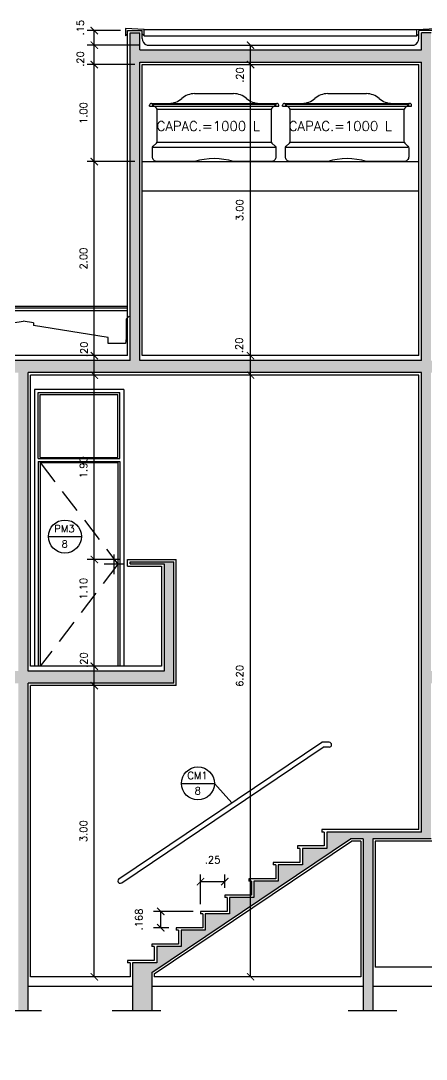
# Model space of a CAD drawing. Header units: millimetres. Extents: x 128 to 761, y 122 to 191.
# Drawn here: x 357.58 to 361.76, y 123.33 to 134.03 of the extents above; entities that cross this region are included whole.
import ezdxf

# ---------------------------------------------------------------- set-up
doc = ezdxf.new("R2010")
doc.units = ezdxf.units.MM
doc.linetypes.add('HIDDEN', pattern=[0.375, 0.25, -0.125])
for name, color, linetype in [('ALV', 5, 'Continuous'), ('CAIX', 2, 'Continuous'), ('CAIXN', 7, 'Continuous'), ('COTAS', 1, 'Continuous'), ('LPROJ', 7, 'HIDDEN'), ('LVISTA', 1, 'Continuous'), ('LVISTA02', 1, 'Continuous'), ('NOTAS', 2, 'Continuous'), ('PEÇAS', 7, 'Continuous'), ('REVEST', 2, 'Continuous'), ('SOLID', 8, 'Continuous')]:
    doc.layers.add(name, color=color, linetype=linetype)
doc.styles.add('60-50', font='romans.shx', dxfattribs={"height": 0.075})
doc.styles.add('80-50', font='romans.shx', dxfattribs={"height": 0.1})
doc.dimstyles.new('50', dxfattribs={"dimtxt": 0.1, "dimasz": 2.5, "dimexe": 1.25, "dimexo": 0.625, "dimgap": 0.075, "dimtad": 1, "dimzin": 0, "dimdsep": 46, "dimtxsty": '60-50', "dimcen": 2.5, "dimclrt": 3, "dimadec": 0, "dimazin": 0, "dimtfac": 1, "dimtmove": 0, "dimatfit": 3, "dimfxl": 1, "dimarcsym": 0})

# ---------------------------------------------------------------- blocks, each defined once
blk = doc.blocks.new('_ARCHTICK')
at = {"color": 0, "linetype": 'ByBlock', "const_width": 0.15}
blk.add_lwpolyline([(-0.5, -0.5), (0.5, 0.5)], dxfattribs=at)
blk = doc.blocks.new('*D352')
at = {"layer": 'COTAS', "color": 0, "lineweight": -2}
blk.add_line((358.339, 124.175), (358.339, 127.175), dxfattribs=at)
at = {"layer": 'DEFPOINTS', "color": 0}
for p in [(358.339, 127.175), (358.339, 127.175), (358.339, 124.175)]:
    blk.add_point(p, dxfattribs=at)
at = {"layer": 'COTAS', "color": 0, "lineweight": -2, "xscale": 0.075, "yscale": 0.075, "zscale": 0.075}
for p, rotation in [((358.339, 127.175), 90), ((358.339, 124.175), 270)]:
    blk.add_blockref('_ARCHTICK', p, dxfattribs=dict(at, rotation=rotation))
at = {"layer": 'COTAS', "color": 3, "insert": (358.227, 125.675), "char_height": 0.075, "attachment_point": 5, "rotation": 90, "style": '60-50'}
blk.add_mtext('3.00', dxfattribs=at)
blk = doc.blocks.new('*D353')
at = {"layer": 'COTAS', "color": 0, "lineweight": -2}
blk.add_line((358.339, 127.175), (358.339, 127.375), dxfattribs=at)
at = {"layer": 'DEFPOINTS', "color": 0}
for p in [(358.339, 127.375), (358.339, 127.375), (358.339, 127.175)]:
    blk.add_point(p, dxfattribs=at)
at = {"layer": 'COTAS', "color": 0, "lineweight": -2, "xscale": 0.075, "yscale": 0.075, "zscale": 0.075}
for p, rotation in [((358.339, 127.375), 90), ((358.339, 127.175), 270)]:
    blk.add_blockref('_ARCHTICK', p, dxfattribs=dict(at, rotation=rotation))
at = {"layer": 'COTAS', "color": 3, "insert": (358.23, 127.438), "char_height": 0.075, "attachment_point": 5, "rotation": 90, "style": '60-50'}
blk.add_mtext('.20', dxfattribs=at)
blk = doc.blocks.new('*D354')
at = {"layer": 'COTAS', "color": 0, "lineweight": -2}
for p, q in [((358.607, 128.475), (358.264, 128.475)), ((358.339, 127.375), (358.339, 128.475))]:
    blk.add_line(p, q, dxfattribs=at)
at = {"layer": 'DEFPOINTS', "color": 0}
for p in [(358.339, 128.475), (358.682, 128.475), (358.339, 127.375)]:
    blk.add_point(p, dxfattribs=at)
at = {"layer": 'COTAS', "color": 0, "lineweight": -2, "xscale": 0.075, "yscale": 0.075, "zscale": 0.075}
for p, rotation in [((358.339, 128.475), 90), ((358.339, 127.375), 270)]:
    blk.add_blockref('_ARCHTICK', p, dxfattribs=dict(at, rotation=rotation))
at = {"layer": 'COTAS', "color": 3, "insert": (358.227, 128.174), "char_height": 0.075, "attachment_point": 5, "rotation": 90, "style": '60-50'}
blk.add_mtext('1.10', dxfattribs=at)
blk = doc.blocks.new('*D355')
at = {"layer": 'COTAS', "color": 0, "lineweight": -2}
for p, q in [((359.357, 124.849), (358.948, 124.849)), ((359.023, 124.68), (359.023, 124.849)), ((359.107, 124.68), (358.948, 124.68))]:
    blk.add_line(p, q, dxfattribs=at)
at = {"layer": 'DEFPOINTS', "color": 0}
for p in [(359.023, 124.849), (359.432, 124.849), (359.182, 124.68)]:
    blk.add_point(p, dxfattribs=at)
at = {"layer": 'COTAS', "color": 0, "lineweight": -2, "xscale": 0.075, "yscale": 0.075, "zscale": 0.075}
for p, rotation in [((359.023, 124.849), 90), ((359.023, 124.68), 270)]:
    blk.add_blockref('_ARCHTICK', p, dxfattribs=dict(at, rotation=rotation))
at = {"layer": 'COTAS', "color": 3, "insert": (358.798, 124.765), "char_height": 0.075, "attachment_point": 5, "rotation": 90, "style": '60-50'}
blk.add_mtext('.168', dxfattribs=at)
blk = doc.blocks.new('*D356')
at = {"layer": 'COTAS', "color": 0, "lineweight": -2}
for p, q in [((359.432, 124.924), (359.432, 125.23)), ((359.682, 125.092), (359.682, 125.23)), ((359.432, 125.155), (359.682, 125.155))]:
    blk.add_line(p, q, dxfattribs=at)
at = {"layer": 'DEFPOINTS', "color": 0}
for p in [(359.682, 125.155), (359.682, 125.017), (359.432, 124.849)]:
    blk.add_point(p, dxfattribs=at)
at = {"layer": 'COTAS', "color": 0, "lineweight": -2, "xscale": 0.075, "yscale": 0.075, "zscale": 0.075, "rotation": 180}
blk.add_blockref('_ARCHTICK', (359.432, 125.155), dxfattribs=at)
at = {"layer": 'COTAS', "color": 0, "lineweight": -2, "xscale": 0.075, "yscale": 0.075, "zscale": 0.075}
blk.add_blockref('_ARCHTICK', (359.682, 125.155), dxfattribs=at)
at = {"layer": 'COTAS', "color": 3, "insert": (359.557, 125.38), "char_height": 0.075, "attachment_point": 5, "style": '60-50'}
blk.add_mtext('.25', dxfattribs=at)
blk = doc.blocks.new('*D357')
at = {"layer": 'COTAS', "color": 0, "lineweight": -2}
blk.add_line((358.339, 128.475), (358.339, 130.375), dxfattribs=at)
at = {"layer": 'DEFPOINTS', "color": 0}
for p in [(358.339, 130.375), (358.339, 130.375), (358.339, 128.475)]:
    blk.add_point(p, dxfattribs=at)
at = {"layer": 'COTAS', "color": 0, "lineweight": -2, "xscale": 0.075, "yscale": 0.075, "zscale": 0.075}
for p, rotation in [((358.339, 130.375), 90), ((358.339, 128.475), 270)]:
    blk.add_blockref('_ARCHTICK', p, dxfattribs=dict(at, rotation=rotation))
at = {"layer": 'COTAS', "color": 3, "insert": (358.227, 129.425), "char_height": 0.075, "attachment_point": 5, "rotation": 90, "style": '60-50'}
blk.add_mtext('1.90', dxfattribs=at)
blk = doc.blocks.new('*D358')
at = {"layer": 'COTAS', "color": 0, "lineweight": -2}
blk.add_line((358.339, 130.375), (358.339, 130.575), dxfattribs=at)
at = {"layer": 'DEFPOINTS', "color": 0}
for p in [(358.339, 130.575), (358.339, 130.575), (358.339, 130.375)]:
    blk.add_point(p, dxfattribs=at)
at = {"layer": 'COTAS', "color": 0, "lineweight": -2, "xscale": 0.075, "yscale": 0.075, "zscale": 0.075}
for p, rotation in [((358.339, 130.575), 90), ((358.339, 130.375), 270)]:
    blk.add_blockref('_ARCHTICK', p, dxfattribs=dict(at, rotation=rotation))
at = {"layer": 'COTAS', "color": 3, "insert": (358.233, 130.64), "char_height": 0.075, "attachment_point": 5, "rotation": 90, "style": '60-50'}
blk.add_mtext('.20', dxfattribs=at)
blk = doc.blocks.new('*D359')
at = {"layer": 'COTAS', "color": 0, "lineweight": -2}
for p, q in [((358.757, 132.575), (358.264, 132.575)), ((358.339, 130.575), (358.339, 132.575))]:
    blk.add_line(p, q, dxfattribs=at)
at = {"layer": 'DEFPOINTS', "color": 0}
for p in [(358.339, 132.575), (358.832, 132.575), (358.339, 130.575)]:
    blk.add_point(p, dxfattribs=at)
at = {"layer": 'COTAS', "color": 0, "lineweight": -2, "xscale": 0.075, "yscale": 0.075, "zscale": 0.075}
for p, rotation in [((358.339, 132.575), 90), ((358.339, 130.575), 270)]:
    blk.add_blockref('_ARCHTICK', p, dxfattribs=dict(at, rotation=rotation))
at = {"layer": 'COTAS', "color": 3, "insert": (358.227, 131.575), "char_height": 0.075, "attachment_point": 5, "rotation": 90, "style": '60-50'}
blk.add_mtext('2.00', dxfattribs=at)
blk = doc.blocks.new('*D360')
at = {"layer": 'COTAS', "color": 0, "lineweight": -2}
for p, q in [((358.757, 133.575), (358.264, 133.575)), ((358.339, 132.575), (358.339, 133.575))]:
    blk.add_line(p, q, dxfattribs=at)
at = {"layer": 'DEFPOINTS', "color": 0}
for p in [(358.339, 133.575), (358.832, 133.575), (358.832, 132.575)]:
    blk.add_point(p, dxfattribs=at)
at = {"layer": 'COTAS', "color": 0, "lineweight": -2, "xscale": 0.075, "yscale": 0.075, "zscale": 0.075}
for p, rotation in [((358.339, 133.575), 90), ((358.339, 132.575), 270)]:
    blk.add_blockref('_ARCHTICK', p, dxfattribs=dict(at, rotation=rotation))
at = {"layer": 'COTAS', "color": 3, "insert": (358.227, 133.075), "char_height": 0.075, "attachment_point": 5, "rotation": 90, "style": '60-50'}
blk.add_mtext('1.00', dxfattribs=at)
blk = doc.blocks.new('*D361')
at = {"layer": 'COTAS', "color": 0, "lineweight": -2}
for p, q in [((358.807, 133.775), (358.264, 133.775)), ((358.339, 133.575), (358.339, 133.775))]:
    blk.add_line(p, q, dxfattribs=at)
at = {"layer": 'DEFPOINTS', "color": 0}
for p in [(358.339, 133.775), (358.882, 133.775), (358.832, 133.575)]:
    blk.add_point(p, dxfattribs=at)
at = {"layer": 'COTAS', "color": 0, "lineweight": -2, "xscale": 0.075, "yscale": 0.075, "zscale": 0.075}
for p, rotation in [((358.339, 133.775), 90), ((358.339, 133.575), 270)]:
    blk.add_blockref('_ARCHTICK', p, dxfattribs=dict(at, rotation=rotation))
at = {"layer": 'COTAS', "color": 3, "insert": (358.195, 133.632), "char_height": 0.075, "attachment_point": 5, "rotation": 90, "style": '60-50'}
blk.add_mtext('.20', dxfattribs=at)
blk = doc.blocks.new('*D362')
at = {"layer": 'COTAS', "color": 0, "lineweight": -2}
for p, q in [((358.607, 133.925), (358.264, 133.925)), ((358.339, 133.775), (358.339, 133.925))]:
    blk.add_line(p, q, dxfattribs=at)
at = {"layer": 'DEFPOINTS', "color": 0}
for p in [(358.339, 133.925), (358.682, 133.925), (358.882, 133.775)]:
    blk.add_point(p, dxfattribs=at)
at = {"layer": 'COTAS', "color": 0, "lineweight": -2, "xscale": 0.075, "yscale": 0.075, "zscale": 0.075}
for p, rotation in [((358.339, 133.925), 90), ((358.339, 133.775), 270)]:
    blk.add_blockref('_ARCHTICK', p, dxfattribs=dict(at, rotation=rotation))
at = {"layer": 'COTAS', "color": 3, "insert": (358.195, 133.955), "char_height": 0.075, "attachment_point": 5, "rotation": 90, "style": '60-50'}
blk.add_mtext('.15', dxfattribs=at)
blk = doc.blocks.new('*D363')
at = {"layer": 'COTAS', "color": 0, "lineweight": -2}
blk.add_line((359.948, 124.175), (359.948, 130.375), dxfattribs=at)
at = {"layer": 'DEFPOINTS', "color": 0}
for p in [(359.948, 130.375), (359.948, 130.375), (359.948, 124.175)]:
    blk.add_point(p, dxfattribs=at)
at = {"layer": 'COTAS', "color": 0, "lineweight": -2, "xscale": 0.075, "yscale": 0.075, "zscale": 0.075}
for p, rotation in [((359.948, 130.375), 90), ((359.948, 124.175), 270)]:
    blk.add_blockref('_ARCHTICK', p, dxfattribs=dict(at, rotation=rotation))
at = {"layer": 'COTAS', "color": 3, "insert": (359.836, 127.275), "char_height": 0.075, "attachment_point": 5, "rotation": 90, "style": '60-50'}
blk.add_mtext('6.20', dxfattribs=at)
blk = doc.blocks.new('*D364')
at = {"layer": 'COTAS', "color": 0, "lineweight": -2}
blk.add_line((359.948, 130.375), (359.948, 130.575), dxfattribs=at)
at = {"layer": 'DEFPOINTS', "color": 0}
for p in [(359.948, 130.575), (359.948, 130.575), (359.948, 130.375)]:
    blk.add_point(p, dxfattribs=at)
at = {"layer": 'COTAS', "color": 0, "lineweight": -2, "xscale": 0.075, "yscale": 0.075, "zscale": 0.075}
for p, rotation in [((359.948, 130.575), 90), ((359.948, 130.375), 270)]:
    blk.add_blockref('_ARCHTICK', p, dxfattribs=dict(at, rotation=rotation))
at = {"layer": 'COTAS', "color": 3, "insert": (359.831, 130.681), "char_height": 0.075, "attachment_point": 5, "rotation": 90, "style": '60-50'}
blk.add_mtext('.20', dxfattribs=at)
blk = doc.blocks.new('*D365')
at = {"layer": 'COTAS', "color": 0, "lineweight": -2}
blk.add_line((359.948, 130.575), (359.948, 133.575), dxfattribs=at)
at = {"layer": 'DEFPOINTS', "color": 0}
for p in [(359.948, 133.575), (359.948, 133.575), (359.948, 130.575)]:
    blk.add_point(p, dxfattribs=at)
at = {"layer": 'COTAS', "color": 0, "lineweight": -2, "xscale": 0.075, "yscale": 0.075, "zscale": 0.075}
for p, rotation in [((359.948, 133.575), 90), ((359.948, 130.575), 270)]:
    blk.add_blockref('_ARCHTICK', p, dxfattribs=dict(at, rotation=rotation))
at = {"layer": 'COTAS', "color": 3, "insert": (359.836, 132.075), "char_height": 0.075, "attachment_point": 5, "rotation": 90, "style": '60-50'}
blk.add_mtext('3.00', dxfattribs=at)
blk = doc.blocks.new('*D366')
at = {"layer": 'COTAS', "color": 0, "lineweight": -2}
blk.add_line((359.948, 133.575), (359.948, 133.775), dxfattribs=at)
at = {"layer": 'DEFPOINTS', "color": 0}
for p in [(359.948, 133.775), (359.948, 133.775), (359.948, 133.575)]:
    blk.add_point(p, dxfattribs=at)
at = {"layer": 'COTAS', "color": 0, "lineweight": -2, "xscale": 0.075, "yscale": 0.075, "zscale": 0.075}
for p, rotation in [((359.948, 133.775), 90), ((359.948, 133.575), 270)]:
    blk.add_blockref('_ARCHTICK', p, dxfattribs=dict(at, rotation=rotation))
at = {"layer": 'COTAS', "color": 3, "insert": (359.838, 133.467), "char_height": 0.075, "attachment_point": 5, "rotation": 90, "style": '60-50'}
blk.add_mtext('.20', dxfattribs=at)

msp = doc.modelspace()

# ---------------------------------------------------------------- hatches: boundary and pattern name
at = {"layer": 'SOLID'}
h = msp.add_hatch(color=256, dxfattribs=at)
h.paths.add_polyline_path([(349.8569, 133.1502), (349.7569, 133.1502), (349.7569, 132.8252), (348.2569, 132.8252), (348.2569, 133.1502), (348.1569, 133.1502), (348.1569, 130.5252), (347.1569, 130.5252), (347.1569, 130.4002), (348.1569, 130.4002), (348.1569, 123.3252), (349.8569, 123.3252), (349.8569, 129.5502), (355.7569, 129.5502), (355.7569, 127.0502), (355.8569, 127.0502), (355.8569, 127.2002), (357.5569, 127.2002), (357.5569, 123.8252), (357.6569, 123.8252), (357.6569, 127.2002), (359.1569, 127.2002), (359.1569, 128.4502), (358.7069, 128.4502), (358.7069, 128.4302), (359.0569, 128.4302), (359.0569, 127.3252), (357.6569, 127.3252), (357.6569, 130.4002), (361.7069, 130.4002), (361.7069, 125.666), (360.7319, 125.666), (360.7319, 125.4975), (360.4819, 125.4975), (360.4819, 125.3291), (360.2319, 125.3291), (360.2319, 125.1607), (359.9819, 125.1607), (359.9819, 124.9923), (359.7319, 124.9923), (359.7319, 124.8238), (359.4819, 124.8238), (359.4819, 124.6554), (359.2319, 124.6554), (359.2319, 124.487), (358.9819, 124.487), (358.9819, 124.3186), (358.7319, 124.3186), (358.7319, 123.8252), (358.9319, 123.8252), (358.9319, 124.2173), (360.9782, 125.596), (361.1069, 125.596), (361.1069, 123.8252), (361.2069, 123.8252), (361.2069, 125.596), (361.8069, 125.596), (361.8069, 127.2002), (365.6569, 127.2002), (365.6569, 127.0402), (365.7569, 127.0402), (365.7569, 127.2002), (366.8069, 127.2002), (366.8069, 127.0402), (367.0069, 127.0402), (367.0069, 129.4602), (366.8069, 129.4602), (366.8069, 127.3252), (361.8069, 127.3252), (361.8069, 130.4002), (366.8069, 130.4002), (366.8069, 130.2402), (367.0069, 130.2402), (367.0069, 130.9002), (366.9069, 130.9002), (366.9069, 130.5252), (361.8069, 130.5252), (361.8069, 133.9002), (361.7069, 133.9002), (361.7069, 133.7252), (358.8069, 133.7252), (358.8069, 133.9002), (358.7069, 133.9002), (358.7069, 130.5252), (355.8569, 130.5252), (355.8569, 130.9002), (355.7569, 130.9002), (355.7569, 129.6752), (349.8569, 129.6752)])
h.paths.add_polyline_path([(348.2569, 130.4002), (348.7969, 130.4002), (348.7969, 130.5252), (348.2569, 130.5252), (348.2569, 132.7002), (349.7569, 132.7002), (349.7569, 130.5252), (349.0669, 130.5252), (349.0669, 130.4002), (349.7569, 130.4002), (349.7569, 123.4252), (348.2569, 123.4252)], flags=16)
h.paths.add_polyline_path([(355.8569, 130.4002), (357.5569, 130.4002), (357.5569, 127.3252), (355.8569, 127.3252)], flags=16)
h.paths.add_polyline_path([(358.8069, 130.5252), (358.8069, 133.6002), (361.7069, 133.6002), (361.7069, 130.5252)], flags=16)
h.paths.add_polyline_path([(367.0069, 126.2502), (366.8069, 126.2502), (366.8069, 123.8252), (367.0069, 123.8252)], flags=17)
h.paths.add_polyline_path([(370.0294, 126.0752), (369.8672, 126.0752), (369.8672, 123.8252), (370.0294, 123.8252)])

# ---------------------------------------------------------------- linework, layer by layer
at = {"layer": 'ALV'}
for p, q in [((358.7069, 130.5252), (358.7069, 133.9002)), ((358.7069, 133.9002), (358.8069, 133.9002)), ((358.8069, 133.7252), (358.8069, 133.9002)), ((361.7069, 133.7252), (361.7069, 133.9002)), ((361.8069, 133.9002), (361.7069, 133.9002)), ((358.8069, 133.7252), (361.7069, 133.7252)), ((358.8069, 130.5252), (358.8069, 133.6002)), ((358.8069, 133.6002), (361.7069, 133.6002)), ((361.7069, 130.5252), (361.7069, 133.6002)), ((358.7069, 130.5252), (355.8569, 130.5252)), ((361.7069, 130.5252), (358.8069, 130.5252)), ((357.6569, 127.3252), (357.6569, 130.4002)), ((361.7069, 130.4002), (357.6569, 130.4002)), ((361.7069, 125.666), (361.7069, 130.4002)), ((358.7069, 128.4502), (359.1569, 128.4502)), ((358.7069, 128.4302), (358.7069, 128.4502)), ((358.7069, 128.4302), (359.0569, 128.4302)), ((359.0569, 128.4302), (359.0569, 127.3252)), ((359.1569, 127.2002), (359.1569, 128.4502)), ((359.0569, 127.3252), (357.6569, 127.3252)), ((357.6569, 123.8252), (357.6569, 127.2002)), ((359.1569, 127.2002), (357.6569, 127.2002)), ((361.7069, 125.666), (360.7319, 125.666)), ((360.7319, 125.666), (360.7319, 125.4975)), ((358.9319, 124.2173), (360.9782, 125.596)), ((361.1069, 125.596), (360.9782, 125.596)), ((361.1069, 125.596), (361.1069, 123.8252)), ((361.8069, 125.596), (361.2069, 125.596)), ((361.2069, 125.596), (361.2069, 123.8252)), ((360.7319, 125.4975), (360.4819, 125.4975)), ((360.4819, 125.4975), (360.4819, 125.3291)), ((360.4819, 125.3291), (360.2319, 125.3291)), ((360.2319, 125.3291), (360.2319, 125.1607)), ((360.2319, 125.1607), (359.9819, 125.1607)), ((359.9819, 125.1607), (359.9819, 124.9923)), ((359.9819, 124.9923), (359.7319, 124.9923)), ((359.7319, 124.9923), (359.7319, 124.8238)), ((359.7319, 124.8238), (359.4819, 124.8238)), ((359.4819, 124.8238), (359.4819, 124.6554)), ((359.4819, 124.6554), (359.2319, 124.6554)), ((359.2319, 124.6554), (359.2319, 124.487)), ((359.2319, 124.487), (358.9819, 124.487)), ((358.9819, 124.487), (358.9819, 124.3186)), ((358.9819, 124.3186), (358.7319, 124.3186)), ((358.7319, 124.3186), (358.7319, 123.8252)), ((358.9319, 124.2173), (358.9319, 123.8252))]:
    msp.add_line(p, q, dxfattribs=at)
at = {"layer": 'CAIX'}
for p, q in [((358.5929, 125.1836), (360.6819, 126.591)), ((358.6208, 125.1422), (360.6971, 126.541)), ((360.7569, 126.591), (360.6819, 126.591)), ((360.7569, 126.541), (360.6971, 126.541))]:
    msp.add_line(p, q, dxfattribs=at)
for points in [[(358.8319, 133.8902), (358.8519, 133.8702), (358.8519, 133.9352), (358.6619, 133.9452), (358.6619, 133.8702), (358.6819, 133.8902)], [(361.6819, 133.8902), (361.6619, 133.8702), (361.6619, 133.9352), (361.8519, 133.9452), (361.8519, 133.8702), (361.8319, 133.8902)], [(358.6979, 130.9825), (358.6679, 130.9525), (358.6679, 130.7506), (358.6603, 130.7012)]]:
    msp.add_lwpolyline(points, dxfattribs=at)
for centre, start, end in [((360.7569, 126.566), 270, 90), ((358.6069, 125.1629), 123.96753, 303.96753)]:
    msp.add_arc(centre, 0.025, start, end, dxfattribs=at)
at = {"layer": 'CAIXN', "color": 8, "ltscale": 0.5}
for p, q in [((357.8666, 128.7114), (358.2066, 128.7114)), ((359.2364, 126.1678), (359.5764, 126.1678)), ((359.5764, 126.1678), (359.7564, 125.9675))]:
    msp.add_line(p, q, dxfattribs=at)
for centre in [(358.0366, 128.7114), (359.4064, 126.1678)]:
    msp.add_circle(centre, 0.17, dxfattribs=at)
at = {"layer": 'LPROJ'}
for p, q in [((357.7819, 129.4752), (358.5819, 128.4252)), ((358.5819, 128.4252), (357.7819, 127.3752))]:
    msp.add_line(p, q, dxfattribs=at)
at = {"layer": 'LVISTA'}
for p, q in [((358.8319, 132.5752), (361.6819, 132.5752)), ((358.8319, 132.2752), (361.6819, 132.2752)), ((357.2569, 131.0848), (358.6819, 131.0848)), ((357.2569, 131.0676), (358.6819, 131.0676)), ((357.2569, 131.0401), (358.6819, 131.0401))]:
    msp.add_line(p, q, dxfattribs=at)
at = {"layer": 'LVISTA', "color": 2}
msp.add_line((358.6603, 130.7012), (358.4819, 130.7012), dxfattribs=at)
at = {"layer": 'LVISTA02'}
for p, q in [((358.8519, 133.9352), (361.6619, 133.9352)), ((358.8519, 133.8702), (361.6619, 133.8702)), ((357.7219, 130.2252), (357.7219, 127.3752)), ((358.6419, 130.2252), (357.7219, 130.2252)), ((357.7619, 129.5152), (357.7619, 130.1952)), ((357.7619, 130.1952), (358.6019, 130.1952)), ((357.7819, 129.5252), (357.7819, 130.1752)), ((357.7819, 130.1752), (358.5819, 130.1752)), ((358.5819, 129.5252), (358.5819, 130.1752)), ((358.6019, 129.5152), (358.6019, 130.1952)), ((358.6419, 130.2252), (358.6419, 127.3752)), ((357.7619, 129.5152), (358.6019, 129.5152)), ((357.7619, 129.4852), (357.7619, 127.3752)), ((357.7619, 129.4852), (358.6019, 129.4852)), ((357.7819, 129.5252), (358.5819, 129.5252)), ((358.6019, 129.4852), (358.6019, 127.3752)), ((357.7819, 129.4752), (357.7819, 127.3752)), ((357.7819, 129.4752), (358.5819, 129.4752)), ((358.5819, 129.4752), (358.5819, 127.3752)), ((358.7319, 124.0752), (357.6569, 124.0752)), ((361.1069, 124.0752), (358.9319, 124.0752)), ((366.8069, 124.0752), (361.2069, 124.0752))]:
    msp.add_line(p, q, dxfattribs=at)
at = {"layer": 'LVISTA02', "color": 2}
for p, q in [((357.5008, 130.9137), (357.6069, 130.9309)), ((357.7129, 130.9137), (357.6069, 130.9309)), ((357.7129, 130.9137), (357.7129, 130.8862)), ((358.4819, 130.7612), (357.7129, 130.8862)), ((358.4819, 130.7012), (358.4819, 130.7612))]:
    msp.add_line(p, q, dxfattribs=at)
at = {"layer": 'NOTAS'}
for p, q in [((358.5419, 128.3252), (358.5419, 128.5252)), ((358.6419, 128.4252), (358.4419, 128.4252)), ((357.7956, 123.8252), (357.2949, 123.8252)), ((359.025, 123.8252), (358.5243, 123.8252)), ((361.4534, 123.8252), (360.9527, 123.8252))]:
    msp.add_line(p, q, dxfattribs=at)
at = {"layer": 'PEÇAS'}
for p, q in [((359.3724, 133.2752), (359.774, 133.2752)), ((360.7424, 133.2752), (361.1413, 133.2752)), ((358.9079, 133.1452), (358.9079, 133.1552)), ((358.9079, 133.1452), (358.9369, 133.1452)), ((358.9279, 133.1752), (360.2185, 133.1752)), ((358.9395, 133.1652), (360.2069, 133.1652)), ((360.2095, 133.1452), (360.2385, 133.1452)), ((360.2385, 133.1452), (360.2385, 133.1552)), ((360.2779, 133.1452), (360.2779, 133.1552)), ((360.2779, 133.1452), (360.3069, 133.1452)), ((360.2979, 133.1752), (361.5859, 133.1752)), ((360.3095, 133.1652), (361.5742, 133.1652)), ((361.5769, 133.1452), (361.6059, 133.1452)), ((361.6059, 133.1452), (361.6059, 133.1552)), ((358.9842, 133.1152), (360.1622, 133.1152)), ((360.3542, 133.1152), (361.5295, 133.1152)), ((358.9395, 132.7252), (360.2069, 132.7252)), ((358.9842, 132.7752), (360.1622, 132.7752)), ((360.3095, 132.7252), (361.5742, 132.7252)), ((360.3542, 132.7752), (361.5295, 132.7752)), ((359.4069, 132.5752), (359.2669, 132.5752)), ((359.8795, 132.5752), (359.7395, 132.5752)), ((360.7769, 132.5752), (360.6369, 132.5752)), ((361.2469, 132.5752), (361.1069, 132.5752))]:
    msp.add_line(p, q, dxfattribs=at)
for points in [[(359.774, 132.5752, 0.1494231), (359.3724, 132.5752), (358.9869, 132.5752, -0.4142136), (358.9369, 132.6252), (358.9369, 132.7127, -0.1989124), (358.9456, 132.7339), (358.9781, 132.7664, 0.1989124), (358.9869, 132.7876), (358.9869, 133.1027, 0.1989124), (358.9781, 133.1239), (358.9456, 133.1564, -0.1989124), (358.9369, 133.1776), (358.9369, 133.1452), (360.2095, 133.1452), (360.2095, 133.1776, -0.1989124), (360.2008, 133.1564), (360.1683, 133.1239, 0.1989124), (360.1595, 133.1027), (360.1595, 132.7876, 0.1989124), (360.1683, 132.7664), (360.2008, 132.7339, -0.1989124), (360.2095, 132.7127), (360.2095, 132.6252, -0.4142136), (360.1595, 132.5752)], [(361.1413, 132.5752, 0.1504326), (360.7424, 132.5752), (360.3569, 132.5752, -0.4142136), (360.3069, 132.6252), (360.3069, 132.7127, -0.1989124), (360.3156, 132.7339), (360.3481, 132.7664, 0.1989124), (360.3569, 132.7876), (360.3569, 133.1027, 0.1989124), (360.3481, 133.1239), (360.3156, 133.1564, -0.1989124), (360.3069, 133.1776), (360.3069, 133.1452), (361.5769, 133.1452), (361.5769, 133.1776, -0.1989124), (361.5681, 133.1564), (361.5356, 133.1239, 0.1989124), (361.5269, 133.1027), (361.5269, 132.7876, 0.1989124), (361.5356, 132.7664), (361.5681, 132.7339, -0.1989124), (361.5769, 132.7127), (361.5769, 132.6252, -0.4142136), (361.5269, 132.5752)]]:
    msp.add_lwpolyline(points, format="xyb", close=True, dxfattribs=at)
for centre, radius, start, end in [((359.3724, 133.0752), 0.2, 90, 131.40962), ((359.774, 133.0752), 0.2, 48.59038, 90), ((360.7424, 133.0752), 0.2, 90, 131.40962), ((361.1413, 133.0752), 0.2, 48.59038, 90), ((358.9279, 133.1552), 0.02, 90, 180), ((359.1079, 133.3752), 0.2, 270, 311.40962), ((360.0385, 133.3752), 0.2, 228.59038, 270), ((360.2185, 133.1552), 0.02, 0, 90), ((360.2979, 133.1552), 0.02, 90, 180), ((360.4779, 133.3752), 0.2, 270, 311.40962), ((361.4059, 133.3752), 0.2, 228.59038, 270), ((361.5859, 133.1552), 0.02, 0, 90)]:
    msp.add_arc(centre, radius, start, end, dxfattribs=at)
at = {"layer": 'REVEST'}
for p, q in [((358.6819, 130.5752), (358.6819, 133.9252)), ((358.6819, 133.9252), (358.8319, 133.9252)), ((358.8319, 133.8452), (358.8319, 133.9252)), ((361.6819, 133.8452), (361.6819, 133.9252)), ((361.8319, 133.9252), (361.6819, 133.9252)), ((358.8819, 133.7752), (361.6319, 133.7752)), ((358.8319, 130.5752), (358.8319, 133.5752)), ((358.8319, 133.5752), (361.6819, 133.5752)), ((361.6819, 130.5752), (361.6819, 133.5752)), ((358.6819, 130.5752), (355.8819, 130.5752)), ((361.6819, 130.5752), (358.8319, 130.5752)), ((357.6819, 127.3752), (357.6819, 130.3752)), ((361.6819, 130.3752), (357.6819, 130.3752)), ((361.6819, 125.691), (361.6819, 130.3752)), ((358.6819, 128.4052), (358.6819, 128.4752)), ((358.6819, 128.4752), (359.1819, 128.4752)), ((359.1819, 127.1752), (359.1819, 128.4752)), ((358.6819, 128.4052), (359.0319, 128.4052)), ((359.0319, 128.4052), (359.0319, 127.3752)), ((359.0319, 127.3752), (357.6819, 127.3752)), ((357.6819, 124.1752), (357.6819, 127.1752)), ((359.1819, 127.1752), (357.6819, 127.1752)), ((360.6819, 125.691), (360.6819, 125.666)), ((361.6819, 125.691), (360.6819, 125.691)), ((360.7069, 125.666), (360.6819, 125.666)), ((360.7069, 125.666), (360.7069, 125.5225)), ((358.9569, 124.204), (360.9859, 125.571)), ((361.0819, 125.571), (360.9859, 125.571)), ((361.0819, 125.571), (361.0819, 124.1752)), ((361.2319, 125.571), (361.2319, 124.2752)), ((361.8319, 125.571), (361.2319, 125.571)), ((360.4319, 125.5225), (360.4319, 125.4975)), ((360.7069, 125.5225), (360.4319, 125.5225)), ((360.4569, 125.4975), (360.4319, 125.4975)), ((360.4569, 125.4975), (360.4569, 125.3541)), ((360.1819, 125.3541), (360.1819, 125.3291)), ((360.4569, 125.3541), (360.1819, 125.3541)), ((360.2069, 125.3291), (360.1819, 125.3291)), ((360.2069, 125.3291), (360.2069, 125.1857)), ((359.9319, 125.1857), (359.9319, 125.1607)), ((360.2069, 125.1857), (359.9319, 125.1857)), ((359.9569, 125.1607), (359.9319, 125.1607)), ((359.9569, 125.1607), (359.9569, 125.0173)), ((359.6819, 125.0173), (359.6819, 124.9923)), ((359.9569, 125.0173), (359.6819, 125.0173)), ((359.7069, 124.9923), (359.6819, 124.9923)), ((359.7069, 124.9923), (359.7069, 124.8488)), ((359.4319, 124.8488), (359.4319, 124.8238)), ((359.7069, 124.8488), (359.4319, 124.8488)), ((359.4569, 124.8238), (359.4319, 124.8238)), ((359.4569, 124.8238), (359.4569, 124.6804)), ((359.1819, 124.6804), (359.1819, 124.6554)), ((359.4569, 124.6804), (359.1819, 124.6804)), ((359.2069, 124.6554), (359.1819, 124.6554)), ((359.2069, 124.6554), (359.2069, 124.512)), ((358.9319, 124.512), (358.9319, 124.487)), ((359.2069, 124.512), (358.9319, 124.512)), ((358.9569, 124.487), (358.9319, 124.487)), ((358.9569, 124.487), (358.9569, 124.3436)), ((358.6819, 124.3436), (358.6819, 124.3186)), ((358.9569, 124.3436), (358.6819, 124.3436)), ((358.7069, 124.3186), (358.6819, 124.3186)), ((358.7069, 124.3186), (358.7069, 124.1752)), ((361.8319, 124.2752), (361.2319, 124.2752)), ((358.7069, 124.1752), (357.6819, 124.1752)), ((358.9569, 124.204), (358.9569, 124.1752)), ((361.0819, 124.1752), (358.9569, 124.1752))]:
    msp.add_line(p, q, dxfattribs=at)
for centre, start, end in [((358.9023, 133.8426), 177.93217, 253.14319), ((361.6114, 133.8426), 286.85681, 2.06783)]:
    msp.add_arc(centre, 0.0705, start, end, dxfattribs=at)

# ---------------------------------------------------------------- texts
at = {"layer": 'CAIXN', "color": 2, "ltscale": 0.5, "char_height": 0.075, "attachment_point": 5, "style": '60-50'}
for s, insert in [('PM3', (358.032, 128.7923)), ('8', (358.0348, 128.6346)), ('CM1', (359.4018, 126.2486)), ('8', (359.4045, 126.0909))]:
    msp.add_mtext(s, dxfattribs=dict(at, insert=insert))
at = {"layer": 'NOTAS', "color": 3, "style": '80-50'}
for p in [(358.9806, 132.8909), (360.3419, 132.8909)]:
    msp.add_text('CAPAC.=1000 L', height=0.1, dxfattribs=at).set_placement(p)

# ---------------------------------------------------------------- dimensions: what is measured, and where the dimension line sits
at = {"layer": 'COTAS'}
for base, p1, p2, picture, middle in [((358.3393, 133.9252), (358.8819, 133.7752), (358.6819, 133.9252), '*D362', (358.1953, 133.9552)), ((358.3393, 133.7752), (358.8319, 133.5752), (358.8819, 133.7752), '*D361', (358.1953, 133.6324)), ((359.9483, 133.7752), (359.9483, 133.5752), (359.9483, 133.7752), '*D366', (359.8384, 133.4673)), ((358.3393, 130.5752), (358.3393, 130.3752), (358.3393, 130.5752), '*D358', (358.2334, 130.6396)), ((359.9483, 130.5752), (359.9483, 130.3752), (359.9483, 130.5752), '*D364', (359.8309, 130.6812)), ((358.3393, 128.4752), (358.3393, 127.3752), (358.6819, 128.4752), '*D354', (358.2268, 128.1738)), ((358.3393, 127.3752), (358.3393, 127.1752), (358.3393, 127.3752), '*D353', (358.2297, 127.4383))]:
    dim = msp.add_linear_dim(base=base, p1=p1, p2=p2, angle=90, dimstyle='50', override={"dimasz": 0.075, "dimexe": 0.075, "dimexo": 0.075, "dimzin": 4, "dimblk1": 'ARCHTICK', "dimblk2": 'ARCHTICK', "dimsah": 1, "dimse1": 1, "dimtofl": 0, "dimtmove": 2}, dxfattribs=at)
    dim.commit()
    dim.dimension.update_dxf_attribs({"geometry": picture, "text_midpoint": middle, "dimtype": 160})
for base, p1, p2, override, picture, middle in [((358.3393, 133.5752), (358.8319, 132.5752), (358.8319, 133.5752), {"dimasz": 0.075, "dimexe": 0.075, "dimexo": 0.075, "dimzin": 4, "dimblk1": 'ARCHTICK', "dimblk2": 'ARCHTICK', "dimsah": 1, "dimse1": 1, "dimtofl": 0, "dimtmove": 2}, '*D360', (358.2268, 133.0752)), ((359.9483, 133.5752), (359.9483, 130.5752), (359.9483, 133.5752), {"dimasz": 0.075, "dimexe": 0.075, "dimexo": 0.075, "dimzin": 4, "dimblk1": 'ARCHTICK', "dimblk2": 'ARCHTICK', "dimsah": 1, "dimse1": 1, "dimtofl": 0, "dimtmove": 2}, '*D365', (359.8358, 132.0752)), ((358.3393, 132.5752), (358.3393, 130.5752), (358.8319, 132.5752), {"dimasz": 0.075, "dimexe": 0.075, "dimexo": 0.075, "dimzin": 4, "dimblk1": 'ARCHTICK', "dimblk2": 'ARCHTICK', "dimsah": 1, "dimse1": 1, "dimtofl": 0, "dimtmove": 2}, '*D359', (358.2268, 131.5752)), ((358.3393, 130.3752), (358.3393, 128.4752), (358.3393, 130.3752), {"dimasz": 0.075, "dimexe": 0.075, "dimexo": 0.075, "dimzin": 4, "dimblk1": 'ARCHTICK', "dimblk2": 'ARCHTICK', "dimsah": 1, "dimtofl": 0, "dimtmove": 2}, '*D357', (358.2268, 129.4252)), ((359.9483, 130.3752), (359.9483, 124.1752), (359.9483, 130.3752), {"dimasz": 0.075, "dimexe": 0.075, "dimexo": 0.075, "dimzin": 4, "dimblk1": 'ARCHTICK', "dimblk2": 'ARCHTICK', "dimsah": 1, "dimtofl": 0, "dimtmove": 2}, '*D363', (359.8358, 127.2752)), ((358.3393, 127.1752), (358.3393, 124.1752), (358.3393, 127.1752), {"dimasz": 0.075, "dimexe": 0.075, "dimexo": 0.075, "dimzin": 4, "dimblk1": 'ARCHTICK', "dimblk2": 'ARCHTICK', "dimsah": 1, "dimtofl": 0, "dimtmove": 2}, '*D352', (358.2268, 125.6752)), ((359.023, 124.8488), (359.1819, 124.6804), (359.4319, 124.8488), {"dimasz": 0.075, "dimexe": 0.075, "dimexo": 0.075, "dimdec": 3, "dimzin": 4, "dimblk1": 'ARCHTICK', "dimblk2": 'ARCHTICK', "dimsah": 1, "dimtofl": 0, "dimtmove": 2}, '*D355', (358.798, 124.7646))]:
    dim = msp.add_linear_dim(base=base, p1=p1, p2=p2, angle=90, dimstyle='50', override=override, dxfattribs=at)
    dim.commit()
    dim.dimension.update_dxf_attribs({"geometry": picture, "text_midpoint": middle})
dim = msp.add_linear_dim(base=(359.6819, 125.1548), p1=(359.4319, 124.8488), p2=(359.6819, 125.0173), dimstyle='50', override={"dimasz": 0.075, "dimexe": 0.075, "dimexo": 0.075, "dimzin": 4, "dimblk1": 'ARCHTICK', "dimblk2": 'ARCHTICK', "dimsah": 1, "dimtofl": 0, "dimtmove": 2}, dxfattribs=at)
dim.commit()
dim.dimension.update_dxf_attribs({"geometry": '*D356', "text_midpoint": (359.5569, 125.3798)})

doc.saveas('drawing.dxf')
